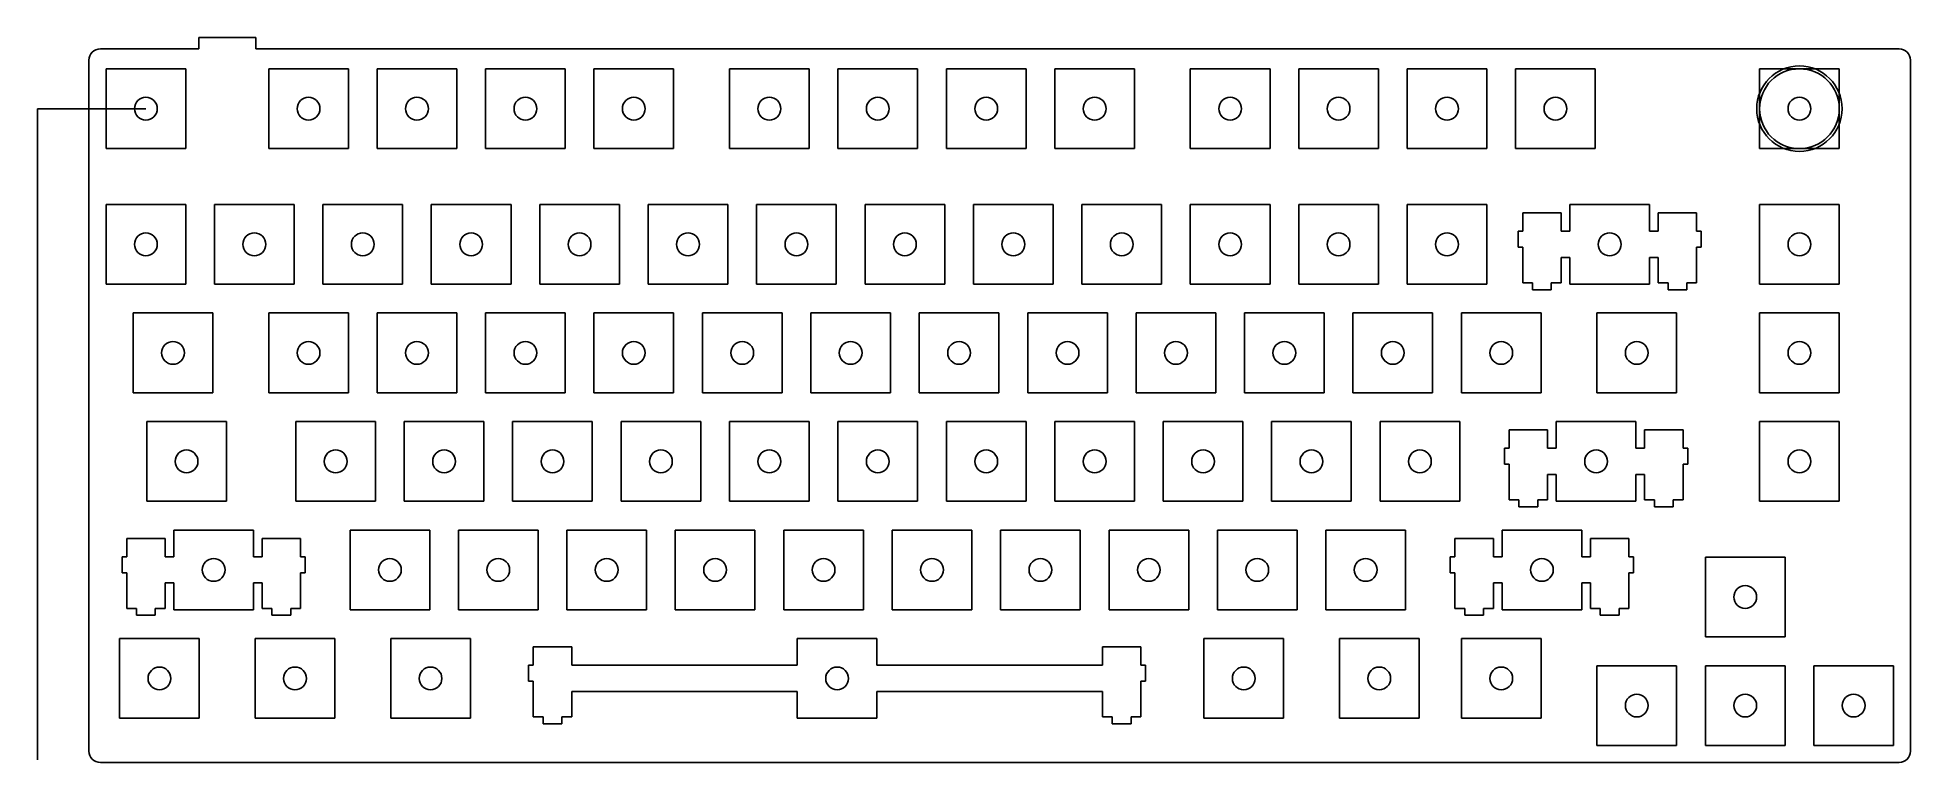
# Model space of a CAD drawing. Extents: x 0 to 329, y 0 to 127.
import ezdxf

# ---------------------------------------------------------------- set-up
doc = ezdxf.new("R2010")
doc.units = 0
doc.header["$MEASUREMENT"] = 0

msp = doc.modelspace()

# ---------------------------------------------------------------- linework, layer by layer
at = {"linetype": 'Continuous'}
for p, q in [((33.337525, 126.8), (28.337525, 126.8)), ((28.337525, 126.8), (28.337525, 124.8)), ((33.337525, 126.8), (38.337525, 126.8)), ((38.337525, 126.8), (38.337525, 124.8)), ((9.05, 1.52464), (9.05, 122.8)), ((19.05, 124.8), (11.05, 124.8)), ((19.05, 124.8), (28.337525, 124.8)), ((38.337525, 124.8), (327.08735, 124.8)), ((329.08735, 1.52464), (329.08735, 122.8)), ((0, 0), (0, 114.3)), ((0, 114.3), (19.05, 114.3)), ((11.05, -0.47536), (319.08735, -0.47536)), ((319.08735, -0.47536), (327.08735, -0.47536))]:
    msp.add_line(p, q, dxfattribs=at)
at = {"color": 0}
for p, q in [((12.050225, 121.2995), (26.049775, 121.2995)), ((12.050225, 107.3005), (12.050225, 121.2995)), ((26.049775, 121.2995), (26.049775, 107.3005)), ((40.625275, 121.2995), (54.624575, 121.2995)), ((40.625275, 107.3005), (40.625275, 121.2995)), ((54.624575, 121.2995), (54.624575, 107.3005)), ((59.675275, 121.2995), (73.674575, 121.2995)), ((59.675275, 107.3005), (59.675275, 121.2995)), ((73.674575, 121.2995), (73.674575, 107.3005)), ((78.725275, 121.2995), (92.724575, 121.2995)), ((78.725275, 107.3005), (78.725275, 121.2995)), ((92.724575, 121.2995), (92.724575, 107.3005)), ((97.775275, 121.2995), (111.774575, 121.2995)), ((97.775275, 107.3005), (97.775275, 121.2995)), ((111.774575, 121.2995), (111.774575, 107.3005)), ((121.587575, 121.2995), (135.587575, 121.2995)), ((121.587575, 107.3005), (121.587575, 121.2995)), ((135.587575, 121.2995), (135.587575, 107.3005)), ((140.637575, 121.2995), (154.637575, 121.2995)), ((140.637575, 107.3005), (140.637575, 121.2995)), ((154.637575, 121.2995), (154.637575, 107.3005)), ((159.687575, 121.2995), (173.687575, 121.2995)), ((159.687575, 107.3005), (159.687575, 121.2995)), ((173.687575, 121.2995), (173.687575, 107.3005)), ((178.737575, 121.2995), (192.737575, 121.2995)), ((178.737575, 107.3005), (178.737575, 121.2995)), ((192.737575, 121.2995), (192.737575, 107.3005)), ((202.550575, 121.2995), (216.549575, 121.2995)), ((202.550575, 107.3005), (202.550575, 121.2995)), ((216.549575, 121.2995), (216.549575, 107.3005)), ((221.600575, 121.2995), (235.599575, 121.2995)), ((221.600575, 107.3005), (221.600575, 121.2995)), ((235.599575, 121.2995), (235.599575, 107.3005)), ((240.650575, 121.2995), (254.649575, 121.2995)), ((240.650575, 107.3005), (240.650575, 121.2995)), ((254.649575, 121.2995), (254.649575, 107.3005)), ((259.700575, 121.2995), (273.699575, 121.2995)), ((259.700575, 107.3005), (259.700575, 121.2995)), ((273.699575, 121.2995), (273.699575, 107.3005)), ((302.562575, 121.2995), (316.562575, 121.2995)), ((302.562575, 107.3005), (302.562575, 121.2995)), ((316.562575, 121.2995), (316.562575, 107.3005)), ((26.049775, 107.3005), (12.050225, 107.3005)), ((54.624575, 107.3005), (40.625275, 107.3005)), ((73.674575, 107.3005), (59.675275, 107.3005)), ((92.724575, 107.3005), (78.725275, 107.3005)), ((111.774575, 107.3005), (97.775275, 107.3005)), ((135.587575, 107.3005), (121.587575, 107.3005)), ((154.637575, 107.3005), (140.637575, 107.3005)), ((173.687575, 107.3005), (159.687575, 107.3005)), ((192.737575, 107.3005), (178.737575, 107.3005)), ((216.549575, 107.3005), (202.550575, 107.3005)), ((235.599575, 107.3005), (221.600575, 107.3005)), ((254.649575, 107.3005), (240.650575, 107.3005)), ((273.699575, 107.3005), (259.700575, 107.3005)), ((316.562575, 107.3005), (302.562575, 107.3005)), ((12.050225, 97.4871), (26.049775, 97.4871)), ((12.050225, 83.4878), (12.050225, 97.4871)), ((26.049775, 97.4871), (26.049775, 83.4878)), ((31.100275, 97.4871), (45.099575, 97.4871)), ((31.100275, 83.4878), (31.100275, 97.4871)), ((45.099575, 97.4871), (45.099575, 83.4878)), ((50.150275, 97.4871), (64.149575, 97.4871)), ((50.150275, 83.4878), (50.150275, 97.4871)), ((64.149575, 97.4871), (64.149575, 83.4878)), ((69.200275, 97.4871), (83.199575, 97.4871)), ((69.200275, 83.4878), (69.200275, 97.4871)), ((83.199575, 97.4871), (83.199575, 83.4878)), ((88.250275, 97.4871), (102.249575, 97.4871)), ((88.250275, 83.4878), (88.250275, 97.4871)), ((102.249575, 97.4871), (102.249575, 83.4878)), ((107.298875, 97.4871), (121.299575, 97.4871)), ((107.298875, 83.4878), (107.298875, 97.4871)), ((121.299575, 97.4871), (121.299575, 83.4878)), ((126.348575, 97.4871), (140.349575, 97.4871)), ((126.348575, 83.4878), (126.348575, 97.4871)), ((140.349575, 97.4871), (140.349575, 83.4878)), ((145.400575, 97.4871), (159.399575, 97.4871)), ((145.400575, 83.4878), (145.400575, 97.4871)), ((159.399575, 97.4871), (159.399575, 83.4878)), ((164.450575, 97.4871), (178.449575, 97.4871)), ((164.450575, 83.4878), (164.450575, 97.4871)), ((178.449575, 97.4871), (178.449575, 83.4878)), ((183.500575, 97.4871), (197.499575, 97.4871)), ((183.500575, 83.4878), (183.500575, 97.4871)), ((197.499575, 97.4871), (197.499575, 83.4878)), ((202.550575, 97.4871), (216.549575, 97.4871)), ((202.550575, 83.4878), (202.550575, 97.4871)), ((216.549575, 97.4871), (216.549575, 83.4878)), ((221.600575, 97.4871), (235.599575, 97.4871)), ((221.600575, 83.4878), (221.600575, 97.4871)), ((235.599575, 97.4871), (235.599575, 83.4878)), ((240.650575, 97.4871), (254.649575, 97.4871)), ((240.650575, 83.4878), (240.650575, 97.4871)), ((254.649575, 97.4871), (254.649575, 83.4878)), ((267.699575, 96.0181), (260.950575, 96.0181)), ((260.950575, 96.0181), (260.950575, 92.788)), ((267.699575, 92.788), (267.699575, 96.0181)), ((269.225575, 97.4871), (269.225575, 92.788)), ((283.224575, 97.4871), (269.225575, 97.4871)), ((283.224575, 92.788), (283.224575, 97.4871)), ((291.499575, 96.0181), (284.750575, 96.0181)), ((284.750575, 96.0181), (284.750575, 92.788)), ((291.499575, 92.788), (291.499575, 96.0181)), ((302.562575, 97.4871), (316.562575, 97.4871)), ((302.562575, 83.4878), (302.562575, 97.4871)), ((316.562575, 97.4871), (316.562575, 83.4878)), ((260.950575, 92.788), (260.124575, 92.788)), ((260.124575, 92.788), (260.124575, 89.9877)), ((269.225575, 92.788), (267.699575, 92.788)), ((284.750575, 92.788), (283.224575, 92.788)), ((292.325575, 92.788), (291.499575, 92.788)), ((292.325575, 89.9877), (292.325575, 92.788)), ((260.124575, 89.9877), (260.950575, 89.9877)), ((260.950575, 89.9877), (260.950575, 83.7178)), ((291.499575, 83.7178), (291.499575, 89.9877)), ((291.499575, 89.9877), (292.325575, 89.9877)), ((267.699575, 83.7178), (267.699575, 88.1882)), ((267.699575, 88.1882), (269.225575, 88.1882)), ((269.225575, 88.1882), (269.225575, 83.4878)), ((283.224575, 83.4878), (283.224575, 88.1882)), ((283.224575, 88.1882), (284.750575, 88.1882)), ((284.750575, 88.1882), (284.750575, 83.7178)), ((26.049775, 83.4878), (12.050225, 83.4878)), ((45.099575, 83.4878), (31.100275, 83.4878)), ((64.149575, 83.4878), (50.150275, 83.4878)), ((83.199575, 83.4878), (69.200275, 83.4878)), ((102.249575, 83.4878), (88.250275, 83.4878)), ((121.299575, 83.4878), (107.298875, 83.4878)), ((140.349575, 83.4878), (126.348575, 83.4878)), ((159.399575, 83.4878), (145.400575, 83.4878)), ((178.449575, 83.4878), (164.450575, 83.4878)), ((197.499575, 83.4878), (183.500575, 83.4878)), ((216.549575, 83.4878), (202.550575, 83.4878)), ((235.599575, 83.4878), (221.600575, 83.4878)), ((254.649575, 83.4878), (240.650575, 83.4878)), ((260.950575, 83.7178), (262.673575, 83.7178)), ((262.673575, 83.7178), (262.673575, 82.5176)), ((262.673575, 82.5176), (265.974575, 82.5176)), ((265.974575, 82.5176), (265.974575, 83.7178)), ((265.974575, 83.7178), (267.699575, 83.7178)), ((269.225575, 83.4878), (283.224575, 83.4878)), ((284.750575, 83.7178), (286.475575, 83.7178)), ((286.475575, 83.7178), (286.475575, 82.5176)), ((286.475575, 82.5176), (289.774575, 82.5176)), ((289.774575, 82.5176), (289.774575, 83.7178)), ((289.774575, 83.7178), (291.499575, 83.7178)), ((316.562575, 83.4878), (302.562575, 83.4878)), ((16.812735, 78.4371), (30.812275, 78.4371)), ((16.812735, 64.4378), (16.812735, 78.4371)), ((30.812275, 78.4371), (30.812275, 64.4378)), ((40.625275, 78.4371), (54.624575, 78.4371)), ((40.625275, 64.4378), (40.625275, 78.4371)), ((54.624575, 78.4371), (54.624575, 64.4378)), ((59.675275, 78.4371), (73.674575, 78.4371)), ((59.675275, 64.4378), (59.675275, 78.4371)), ((73.674575, 78.4371), (73.674575, 64.4378)), ((78.725275, 78.4371), (92.724575, 78.4371)), ((78.725275, 64.4378), (78.725275, 78.4371)), ((92.724575, 78.4371), (92.724575, 64.4378)), ((97.775275, 78.4371), (111.774575, 78.4371)), ((97.775275, 64.4378), (97.775275, 78.4371)), ((111.774575, 78.4371), (111.774575, 64.4378)), ((116.825575, 78.4371), (130.824575, 78.4371)), ((116.825575, 64.4378), (116.825575, 78.4371)), ((130.824575, 78.4371), (130.824575, 64.4378)), ((135.875575, 78.4371), (149.874575, 78.4371)), ((135.875575, 64.4378), (135.875575, 78.4371)), ((149.874575, 78.4371), (149.874575, 64.4378)), ((154.925575, 78.4371), (168.924575, 78.4371)), ((154.925575, 64.4378), (154.925575, 78.4371)), ((168.924575, 78.4371), (168.924575, 64.4378)), ((173.975575, 78.4371), (187.974575, 78.4371)), ((173.975575, 64.4378), (173.975575, 78.4371)), ((187.974575, 78.4371), (187.974575, 64.4378)), ((193.025575, 78.4371), (207.024575, 78.4371)), ((193.025575, 64.4378), (193.025575, 78.4371)), ((207.024575, 78.4371), (207.024575, 64.4378)), ((212.075575, 78.4371), (226.074575, 78.4371)), ((212.075575, 64.4378), (212.075575, 78.4371)), ((226.074575, 78.4371), (226.074575, 64.4378)), ((231.125575, 78.4371), (245.124575, 78.4371)), ((231.125575, 64.4378), (231.125575, 78.4371)), ((245.124575, 78.4371), (245.124575, 64.4378)), ((250.175575, 78.4371), (264.174575, 78.4371)), ((250.175575, 64.4378), (250.175575, 78.4371)), ((264.174575, 78.4371), (264.174575, 64.4378)), ((273.987575, 78.4371), (287.987575, 78.4371)), ((273.987575, 64.4378), (273.987575, 78.4371)), ((287.987575, 78.4371), (287.987575, 64.4378)), ((302.562575, 78.4371), (316.562575, 78.4371)), ((302.562575, 64.4378), (302.562575, 78.4371)), ((316.562575, 78.4371), (316.562575, 64.4378)), ((30.812275, 64.4378), (16.812735, 64.4378)), ((54.624575, 64.4378), (40.625275, 64.4378)), ((73.674575, 64.4378), (59.675275, 64.4378)), ((92.724575, 64.4378), (78.725275, 64.4378)), ((111.774575, 64.4378), (97.775275, 64.4378)), ((130.824575, 64.4378), (116.825575, 64.4378)), ((149.874575, 64.4378), (135.875575, 64.4378)), ((168.924575, 64.4378), (154.925575, 64.4378)), ((187.974575, 64.4378), (173.975575, 64.4378)), ((207.024575, 64.4378), (193.025575, 64.4378)), ((226.074575, 64.4378), (212.075575, 64.4378)), ((245.124575, 64.4378), (231.125575, 64.4378)), ((264.174575, 64.4378), (250.175575, 64.4378)), ((287.987575, 64.4378), (273.987575, 64.4378)), ((316.562575, 64.4378), (302.562575, 64.4378)), ((19.192605, 59.3871), (33.193475, 59.3871)), ((19.192605, 45.3878), (19.192605, 59.3871)), ((33.193475, 59.3871), (33.193475, 45.3878)), ((45.387775, 59.3871), (59.387075, 59.3871)), ((45.387775, 45.3878), (45.387775, 59.3871)), ((59.387075, 59.3871), (59.387075, 45.3878)), ((64.437775, 59.3871), (78.437075, 59.3871)), ((64.437775, 45.3878), (64.437775, 59.3871)), ((78.437075, 59.3871), (78.437075, 45.3878)), ((83.487775, 59.3871), (97.487075, 59.3871)), ((83.487775, 45.3878), (83.487775, 59.3871)), ((97.487075, 59.3871), (97.487075, 45.3878)), ((102.537775, 59.3871), (116.537575, 59.3871)), ((102.537775, 45.3878), (102.537775, 59.3871)), ((116.537575, 59.3871), (116.537575, 45.3878)), ((121.587575, 59.3871), (135.587575, 59.3871)), ((121.587575, 45.3878), (121.587575, 59.3871)), ((135.587575, 59.3871), (135.587575, 45.3878)), ((140.637575, 59.3871), (154.637575, 59.3871)), ((140.637575, 45.3878), (140.637575, 59.3871)), ((154.637575, 59.3871), (154.637575, 45.3878)), ((159.687575, 59.3871), (173.687575, 59.3871)), ((159.687575, 45.3878), (159.687575, 59.3871)), ((173.687575, 59.3871), (173.687575, 45.3878)), ((178.737575, 59.3871), (192.737575, 59.3871)), ((178.737575, 45.3878), (178.737575, 59.3871)), ((192.737575, 59.3871), (192.737575, 45.3878)), ((197.787575, 59.3871), (211.787575, 59.3871)), ((197.787575, 45.3878), (197.787575, 59.3871)), ((211.787575, 59.3871), (211.787575, 45.3878)), ((216.837575, 59.3871), (230.837575, 59.3871)), ((216.837575, 45.3878), (216.837575, 59.3871)), ((230.837575, 59.3871), (230.837575, 45.3878)), ((235.887575, 59.3871), (249.887575, 59.3871)), ((235.887575, 45.3878), (235.887575, 59.3871)), ((249.887575, 59.3871), (249.887575, 45.3878)), ((266.842575, 59.3871), (266.842575, 54.688)), ((280.843575, 59.3871), (266.842575, 59.3871)), ((280.843575, 54.688), (280.843575, 59.3871)), ((302.562575, 59.3871), (316.562575, 59.3871)), ((302.562575, 45.3878), (302.562575, 59.3871)), ((316.562575, 59.3871), (316.562575, 45.3878)), ((265.318575, 57.9181), (258.567575, 57.9181)), ((258.567575, 57.9181), (258.567575, 54.688)), ((265.318575, 54.688), (265.318575, 57.9181)), ((289.118575, 57.9181), (282.367575, 57.9181)), ((282.367575, 57.9181), (282.367575, 54.688)), ((289.118575, 54.688), (289.118575, 57.9181)), ((258.567575, 54.688), (257.743575, 54.688)), ((257.743575, 54.688), (257.743575, 51.8877)), ((266.842575, 54.688), (265.318575, 54.688)), ((282.367575, 54.688), (280.843575, 54.688)), ((289.942575, 54.688), (289.118575, 54.688)), ((289.942575, 51.8877), (289.942575, 54.688)), ((257.743575, 51.8877), (258.567575, 51.8877)), ((258.567575, 51.8877), (258.567575, 45.6178)), ((265.318575, 45.6178), (265.318575, 50.0882)), ((265.318575, 50.0882), (266.842575, 50.0882)), ((266.842575, 50.0882), (266.842575, 45.3878)), ((280.843575, 45.3878), (280.843575, 50.0882)), ((280.843575, 50.0882), (282.367575, 50.0882)), ((282.367575, 50.0882), (282.367575, 45.6178)), ((289.118575, 45.6178), (289.118575, 51.8877)), ((289.118575, 51.8877), (289.942575, 51.8877)), ((33.193475, 45.3878), (19.192605, 45.3878)), ((59.387075, 45.3878), (45.387775, 45.3878)), ((78.437075, 45.3878), (64.437775, 45.3878)), ((97.487075, 45.3878), (83.487775, 45.3878)), ((116.537575, 45.3878), (102.537775, 45.3878)), ((135.587575, 45.3878), (121.587575, 45.3878)), ((154.637575, 45.3878), (140.637575, 45.3878)), ((173.687575, 45.3878), (159.687575, 45.3878)), ((192.737575, 45.3878), (178.737575, 45.3878)), ((211.787575, 45.3878), (197.787575, 45.3878)), ((230.837575, 45.3878), (216.837575, 45.3878)), ((249.887575, 45.3878), (235.887575, 45.3878)), ((258.567575, 45.6178), (260.292575, 45.6178)), ((260.292575, 45.6178), (260.292575, 44.4176)), ((260.292575, 44.4176), (263.591575, 44.4176)), ((263.591575, 44.4176), (263.591575, 45.6178)), ((263.591575, 45.6178), (265.318575, 45.6178)), ((266.842575, 45.3878), (280.843575, 45.3878)), ((282.367575, 45.6178), (284.092575, 45.6178)), ((284.092575, 45.6178), (284.092575, 44.4176)), ((284.092575, 44.4176), (287.393575, 44.4176)), ((287.393575, 44.4176), (287.393575, 45.6178)), ((287.393575, 45.6178), (289.118575, 45.6178)), ((316.562575, 45.3878), (302.562575, 45.3878)), ((23.956475, 40.337), (23.956475, 35.638)), ((37.955975, 40.337), (23.956475, 40.337)), ((37.955975, 35.638), (37.955975, 40.337)), ((54.912775, 40.337), (68.912075, 40.337)), ((54.912775, 26.3376), (54.912775, 40.337)), ((68.912075, 40.337), (68.912075, 26.3376)), ((73.962775, 40.337), (87.962075, 40.337)), ((73.962775, 26.3376), (73.962775, 40.337)), ((87.962075, 40.337), (87.962075, 26.3376)), ((93.012775, 40.337), (107.012075, 40.337)), ((93.012775, 26.3376), (93.012775, 40.337)), ((107.012075, 40.337), (107.012075, 26.3376)), ((112.062575, 40.337), (126.062575, 40.337)), ((112.062575, 26.3376), (112.062575, 40.337)), ((126.062575, 40.337), (126.062575, 26.3376)), ((131.112575, 40.337), (145.112575, 40.337)), ((131.112575, 26.3376), (131.112575, 40.337)), ((145.112575, 40.337), (145.112575, 26.3376)), ((150.162575, 40.337), (164.162575, 40.337)), ((150.162575, 26.3376), (150.162575, 40.337)), ((164.162575, 40.337), (164.162575, 26.3376)), ((169.212575, 40.337), (183.212575, 40.337)), ((169.212575, 26.3376), (169.212575, 40.337)), ((183.212575, 40.337), (183.212575, 26.3376)), ((188.262575, 40.337), (202.262575, 40.337)), ((188.262575, 26.3376), (188.262575, 40.337)), ((202.262575, 40.337), (202.262575, 26.3376)), ((207.312575, 40.337), (221.312575, 40.337)), ((207.312575, 26.3376), (207.312575, 40.337)), ((221.312575, 40.337), (221.312575, 26.3376)), ((226.362575, 40.337), (240.362575, 40.337)), ((226.362575, 26.3376), (226.362575, 40.337)), ((240.362575, 40.337), (240.362575, 26.3376)), ((257.317575, 40.337), (257.317575, 35.638)), ((271.318575, 40.337), (257.317575, 40.337)), ((271.318575, 35.638), (271.318575, 40.337)), ((22.430975, 38.8681), (15.681375, 38.8681)), ((15.681375, 38.8681), (15.681375, 35.638)), ((22.430975, 35.638), (22.430975, 38.8681)), ((46.230975, 38.8681), (39.481475, 38.8681)), ((39.481475, 38.8681), (39.481475, 35.638)), ((46.230975, 35.638), (46.230975, 38.8681)), ((255.793575, 38.8681), (249.042575, 38.8681)), ((249.042575, 38.8681), (249.042575, 35.638)), ((255.793575, 35.638), (255.793575, 38.8681)), ((279.593575, 38.8681), (272.842575, 38.8681)), ((272.842575, 38.8681), (272.842575, 35.638)), ((279.593575, 35.638), (279.593575, 38.8681)), ((15.681375, 35.638), (14.855905, 35.638)), ((14.855905, 35.638), (14.855905, 32.8378)), ((23.956475, 35.638), (22.430975, 35.638)), ((39.481475, 35.638), (37.955975, 35.638)), ((47.056475, 35.638), (46.230975, 35.638)), ((47.056475, 32.8378), (47.056475, 35.638)), ((249.042575, 35.638), (248.218575, 35.638)), ((248.218575, 35.638), (248.218575, 32.8378)), ((257.317575, 35.638), (255.793575, 35.638)), ((272.842575, 35.638), (271.318575, 35.638)), ((280.417575, 35.638), (279.593575, 35.638)), ((280.417575, 32.8378), (280.417575, 35.638)), ((293.037575, 35.5745), (307.037575, 35.5745)), ((293.037575, 21.5751), (293.037575, 35.5745)), ((307.037575, 35.5745), (307.037575, 21.5751)), ((14.855905, 32.8378), (15.681375, 32.8378)), ((15.681375, 32.8378), (15.681375, 26.5678)), ((22.430975, 26.5678), (22.430975, 31.0381)), ((22.430975, 31.0381), (23.956475, 31.0381)), ((23.956475, 31.0381), (23.956475, 26.3376)), ((37.955975, 26.3376), (37.955975, 31.0381)), ((37.955975, 31.0381), (39.481475, 31.0381)), ((39.481475, 31.0381), (39.481475, 26.5678)), ((46.230975, 26.5678), (46.230975, 32.8378)), ((46.230975, 32.8378), (47.056475, 32.8378)), ((248.218575, 32.8378), (249.042575, 32.8378)), ((249.042575, 32.8378), (249.042575, 26.5678)), ((255.793575, 26.5678), (255.793575, 31.0381)), ((255.793575, 31.0381), (257.317575, 31.0381)), ((257.317575, 31.0381), (257.317575, 26.3376)), ((271.318575, 26.3376), (271.318575, 31.0381)), ((271.318575, 31.0381), (272.842575, 31.0381)), ((272.842575, 31.0381), (272.842575, 26.5678)), ((279.593575, 26.5678), (279.593575, 32.8378)), ((279.593575, 32.8378), (280.417575, 32.8378)), ((15.681375, 26.5678), (17.406665, 26.5678)), ((17.406665, 26.5678), (17.406665, 25.3675)), ((20.705675, 25.3675), (20.705675, 26.5678)), ((20.705675, 26.5678), (22.430975, 26.5678)), ((23.956475, 26.3376), (37.955975, 26.3376)), ((39.481475, 26.5678), (41.205375, 26.5678)), ((41.205375, 26.5678), (41.205375, 25.3675)), ((44.505775, 25.3675), (44.505775, 26.5678)), ((44.505775, 26.5678), (46.230975, 26.5678)), ((68.912075, 26.3376), (54.912775, 26.3376)), ((87.962075, 26.3376), (73.962775, 26.3376)), ((107.012075, 26.3376), (93.012775, 26.3376)), ((126.062575, 26.3376), (112.062575, 26.3376)), ((145.112575, 26.3376), (131.112575, 26.3376)), ((164.162575, 26.3376), (150.162575, 26.3376)), ((183.212575, 26.3376), (169.212575, 26.3376)), ((202.262575, 26.3376), (188.262575, 26.3376)), ((221.312575, 26.3376), (207.312575, 26.3376)), ((240.362575, 26.3376), (226.362575, 26.3376)), ((249.042575, 26.5678), (250.767575, 26.5678)), ((250.767575, 26.5678), (250.767575, 25.3675)), ((254.068575, 25.3675), (254.068575, 26.5678)), ((254.068575, 26.5678), (255.793575, 26.5678)), ((257.317575, 26.3376), (271.318575, 26.3376)), ((272.842575, 26.5678), (274.567575, 26.5678)), ((274.567575, 26.5678), (274.567575, 25.3675)), ((277.868575, 25.3675), (277.868575, 26.5678)), ((277.868575, 26.5678), (279.593575, 26.5678)), ((17.406665, 25.3675), (20.705675, 25.3675)), ((41.205375, 25.3675), (44.505775, 25.3675)), ((250.767575, 25.3675), (254.068575, 25.3675)), ((274.567575, 25.3675), (277.868575, 25.3675)), ((14.431485, 21.2871), (28.430975, 21.2871)), ((14.431485, 7.28763), (14.431485, 21.2871)), ((28.430975, 21.2871), (28.430975, 7.28763)), ((38.242575, 21.2871), (52.243375, 21.2871)), ((38.242575, 7.28763), (38.242575, 21.2871)), ((52.243375, 21.2871), (52.243375, 7.28763)), ((62.056575, 21.2871), (76.055875, 21.2871)), ((62.056575, 7.28763), (62.056575, 21.2871)), ((76.055875, 21.2871), (76.055875, 7.28763)), ((93.868675, 19.8182), (87.117575, 19.8182)), ((87.117575, 19.8182), (87.117575, 16.588)), ((93.868675, 16.588), (93.868675, 19.8182)), ((133.492575, 21.2871), (133.492575, 16.588)), ((147.493575, 21.2871), (133.492575, 21.2871)), ((147.493575, 16.588), (147.493575, 21.2871)), ((193.868575, 19.8182), (187.117575, 19.8182)), ((187.117575, 19.8182), (187.117575, 16.588)), ((193.868575, 16.588), (193.868575, 19.8182)), ((204.931575, 21.2871), (218.930575, 21.2871)), ((204.931575, 7.28763), (204.931575, 21.2871)), ((218.930575, 21.2871), (218.930575, 7.28763)), ((228.742575, 21.2871), (242.743575, 21.2871)), ((228.742575, 7.28763), (228.742575, 21.2871)), ((242.743575, 21.2871), (242.743575, 7.28763)), ((250.175575, 21.2871), (264.174575, 21.2871)), ((250.175575, 7.28763), (250.175575, 21.2871)), ((264.174575, 21.2871), (264.174575, 7.28763)), ((307.037575, 21.5751), (293.037575, 21.5751)), ((87.117575, 16.588), (86.293475, 16.588)), ((86.293475, 16.588), (86.293475, 13.7878)), ((133.492575, 16.588), (93.868675, 16.588)), ((187.117575, 16.588), (147.493575, 16.588)), ((194.692575, 16.588), (193.868575, 16.588)), ((194.692575, 13.7878), (194.692575, 16.588)), ((273.987575, 16.5246), (287.987575, 16.5246)), ((273.987575, 2.52514), (273.987575, 16.5246)), ((287.987575, 16.5246), (287.987575, 2.52514)), ((293.037575, 16.5246), (307.037575, 16.5246)), ((293.037575, 2.52514), (293.037575, 16.5246)), ((307.037575, 16.5246), (307.037575, 2.52514)), ((312.087575, 16.5246), (326.087575, 16.5246)), ((312.087575, 2.52514), (312.087575, 16.5246)), ((326.087575, 16.5246), (326.087575, 2.52514)), ((86.293475, 13.7878), (87.117575, 13.7878)), ((87.117575, 13.7878), (87.117575, 7.51778)), ((193.868575, 7.51778), (193.868575, 13.7878)), ((193.868575, 13.7878), (194.692575, 13.7878)), ((93.868675, 7.51778), (93.868675, 11.9881)), ((93.868675, 11.9881), (133.492575, 11.9881)), ((133.492575, 11.9881), (133.492575, 7.28763)), ((147.493575, 7.28763), (147.493575, 11.9881)), ((147.493575, 11.9881), (187.117575, 11.9881)), ((187.117575, 11.9881), (187.117575, 7.51778)), ((28.430975, 7.28763), (14.431485, 7.28763)), ((52.243375, 7.28763), (38.242575, 7.28763)), ((76.055875, 7.28763), (62.056575, 7.28763)), ((87.117575, 7.51778), (88.842575, 7.51778)), ((88.842575, 7.51778), (88.842575, 6.31749)), ((92.143175, 6.31749), (92.143175, 7.51778)), ((92.143175, 7.51778), (93.868675, 7.51778)), ((133.492575, 7.28763), (147.493575, 7.28763)), ((187.117575, 7.51778), (188.842575, 7.51778)), ((188.842575, 7.51778), (188.842575, 6.31749)), ((192.143575, 6.31749), (192.143575, 7.51778)), ((192.143575, 7.51778), (193.868575, 7.51778)), ((218.930575, 7.28763), (204.931575, 7.28763)), ((242.743575, 7.28763), (228.742575, 7.28763)), ((264.174575, 7.28763), (250.175575, 7.28763)), ((88.842575, 6.31749), (92.143175, 6.31749)), ((188.842575, 6.31749), (192.143575, 6.31749)), ((287.987575, 2.52514), (273.987575, 2.52514)), ((307.037575, 2.52514), (293.037575, 2.52514)), ((326.087575, 2.52514), (312.087575, 2.52514))]:
    msp.add_line(p, q, dxfattribs=at)
at = {"linetype": 'Continuous'}
for centre, radius in [((309.56235, 114.3), 7.5), ((309.56235, 114.3), 7.000225), ((19.05, 114.3), 2), ((47.62505, 114.3), 2), ((66.67505, 114.3), 2), ((85.72505, 114.3), 2), ((104.77505, 114.3), 2), ((128.58735, 114.3), 2), ((147.63735, 114.3), 2), ((166.68735, 114.3), 2), ((185.73735, 114.3), 2), ((209.55035, 114.3), 2), ((228.60035, 114.3), 2), ((247.65035, 114.3), 2), ((266.70035, 114.3), 2), ((309.56235, 114.3), 2), ((19.05, 90.4873), 2), ((38.10005, 90.4873), 2), ((57.15005, 90.4873), 2), ((76.20005, 90.4873), 2), ((95.25005, 90.4873), 2), ((114.29865, 90.4873), 2), ((133.34835, 90.4873), 2), ((152.40035, 90.4873), 2), ((171.45035, 90.4873), 2), ((190.50035, 90.4873), 2), ((209.55035, 90.4873), 2), ((228.60035, 90.4873), 2), ((247.65035, 90.4873), 2), ((276.22535, 90.4873), 2), ((309.56235, 90.4873), 2), ((23.81251, 71.4373), 2), ((47.62505, 71.4373), 2), ((66.67505, 71.4373), 2), ((85.72505, 71.4373), 2), ((104.77505, 71.4373), 2), ((123.82535, 71.4373), 2), ((142.87535, 71.4373), 2), ((161.92535, 71.4373), 2), ((180.97535, 71.4373), 2), ((200.02535, 71.4373), 2), ((219.07535, 71.4373), 2), ((238.12535, 71.4373), 2), ((257.17535, 71.4373), 2), ((280.98735, 71.4373), 2), ((309.56235, 71.4373), 2), ((26.19238, 52.3873), 2), ((52.38755, 52.3873), 2), ((71.43755, 52.3873), 2), ((90.48755, 52.3873), 2), ((109.53755, 52.3873), 2), ((128.58735, 52.3873), 2), ((147.63735, 52.3873), 2), ((166.68735, 52.3873), 2), ((185.73735, 52.3873), 2), ((204.78735, 52.3873), 2), ((223.83735, 52.3873), 2), ((242.88735, 52.3873), 2), ((273.84235, 52.3873), 2), ((309.56235, 52.3873), 2), ((30.95625, 33.3371), 2), ((61.91255, 33.3371), 2), ((80.96255, 33.3371), 2), ((100.01255, 33.3371), 2), ((119.06235, 33.3371), 2), ((138.11235, 33.3371), 2), ((157.16235, 33.3371), 2), ((176.21235, 33.3371), 2), ((195.26235, 33.3371), 2), ((214.31235, 33.3371), 2), ((233.36235, 33.3371), 2), ((264.31735, 33.3371), 2), ((300.03735, 28.5746), 2), ((21.43126, 14.28713), 2), ((45.24235, 14.28713), 2), ((69.05635, 14.28713), 2), ((140.49235, 14.28713), 2), ((211.93135, 14.28713), 2), ((235.74235, 14.28713), 2), ((257.17535, 14.28713), 2), ((280.98735, 9.52464), 2), ((300.03735, 9.52464), 2), ((319.08735, 9.52464), 2)]:
    msp.add_circle(centre, radius, dxfattribs=at)
for centre, start, end in [((11.05, 122.8), 90, 180), ((327.08735, 122.8), 0, 90), ((11.05, 1.52464), 180, 270), ((327.08735, 1.52464), 270, 0)]:
    msp.add_arc(centre, 2, start, end, dxfattribs=at)

doc.saveas('drawing.dxf')
